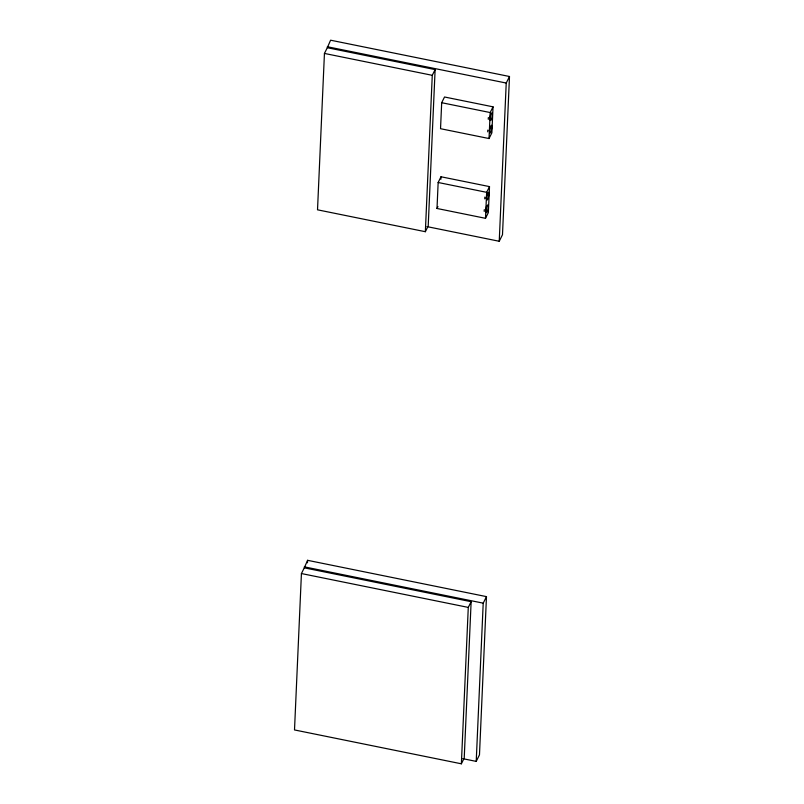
<?xml version="1.0" encoding="UTF-8"?>
<svg xmlns="http://www.w3.org/2000/svg" width="804" height="804" viewBox="0 0 804 804"><rect width="100%" height="100%" fill="white"/><g stroke="black" fill="none" stroke-linecap="round" stroke-linejoin="round"><path stroke-width="1.21" d="M301.43 573.553L294.505 729.942L461.365 763.8L464.22 758.082L471.134 601.693L304.284 567.835L301.43 573.553L468.28 607.412L471.134 601.693M324.444 53.436L317.52 209.814L425.356 231.703L428.21 225.984L435.125 69.596L327.298 47.717L324.444 53.436L432.271 75.315L435.125 69.596M304.284 567.835L307.58 560.318L486.48 596.628L479.475 754.855L476.219 761.388L462.742 758.654M327.298 47.717L330.595 40.2L509.495 76.501L502.49 234.728L499.234 241.27L426.934 226.597M307.47 562.81L307.58 560.318M425.356 231.703L432.271 75.315M437.004 208.477L438.15 182.488L441.004 176.769L489.505 186.608L488.35 212.598L485.495 218.316L437.004 208.477L437.959 206.568M441.687 102.711L440.532 128.7L489.033 138.539L491.877 132.821L493.033 106.831L444.532 96.993L441.687 102.711L490.179 112.55L493.033 106.831M440.893 179.242L441.004 176.769M461.365 763.8L468.28 607.412M485.495 218.316L486.651 192.327L489.505 186.608M489.033 138.539L490.179 112.55M476.219 761.388L483.214 603.161L486.48 596.628M499.234 241.27L506.229 83.043L509.495 76.501M327.339 46.743L506.229 83.043M438.15 182.488L486.651 192.327M304.324 566.86L483.214 603.161M490.5 114.61A4.02 0.824 -78.5 0 1 490.018 117.324M488.289 119.304A4.02 0.824 -78.5 0 1 488.37 117.535M489.797 128.268A4.02 0.824 -78.5 0 1 489.254 130.62M487.737 131.856A4.02 0.824 -78.5 0 1 487.817 130.087M487.033 193.261A4.02 0.824 -78.5 0 1 486.832 195.272M486.591 196.477A4.02 0.824 -78.5 0 1 486.068 198.276M484.772 198.859A4.02 0.824 -78.5 0 1 484.852 197.091M486.47 206.095A4.02 0.824 -78.5 0 1 486.038 209.04M484.219 211.412A4.02 0.824 -78.5 0 1 484.299 209.643M491.566 118.831A4.02 0.824 -78.5 0 0 492.118 112.701A4.02 0.824 -78.5 0 0 490.209 118.349A4.02 0.824 -78.5 0 0 491.566 118.831M491.013 131.384A4.02 0.824 -78.5 0 0 491.566 125.253A4.02 0.824 -78.5 0 0 489.656 130.901A4.02 0.824 -78.5 0 0 491.013 131.384M488.048 198.387A4.02 0.824 -78.5 0 0 488.601 192.256A4.02 0.824 -78.5 0 0 486.691 197.905A4.02 0.824 -78.5 0 0 488.048 198.387M487.495 210.939A4.02 0.824 -78.5 0 0 488.048 204.809A4.02 0.824 -78.5 0 0 486.129 210.457A4.02 0.824 -78.5 0 0 487.495 210.939"/></g></svg>
